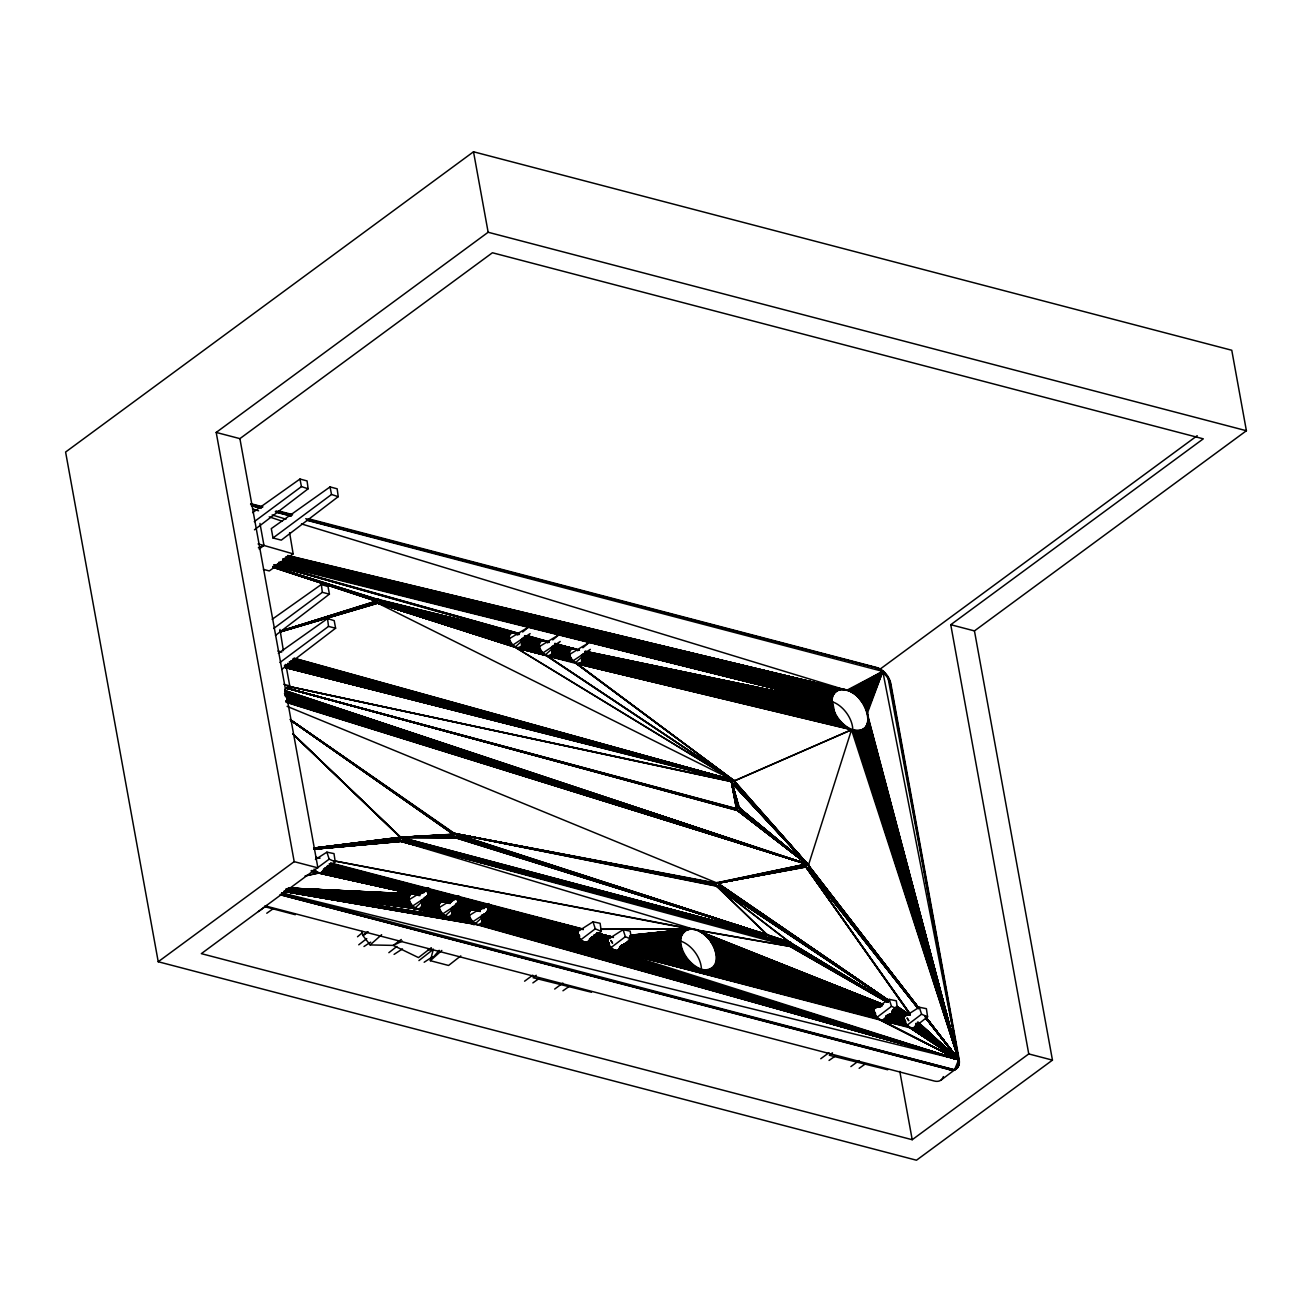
<?xml version="1.0" encoding="UTF-8"?>
<svg xmlns="http://www.w3.org/2000/svg" width="1312" height="1312" viewBox="0 0 1312 1312"><rect width="100%" height="100%" fill="white"/><g stroke="black" fill="none" stroke-linecap="round" stroke-linejoin="round"><path stroke-width="1.5" d="M608.243 942.754L609.44 944.066L608.096 946.247M918.728 1008.01L808.323 865.116L733.703 780.492L377.856 603.176L376.134 600.043L377.495 599.24L518.322 634.27M453.509 833.71L290.788 720.222L453.23 834.022L454.608 833.579L766.962 934.816L789.775 942.426L791.726 945.788L790.267 946.428L767.454 938.834L765.503 936.506L401.57 841.435L402.948 839.86L400.701 837.318L313.634 848.093M941.147 1079.989L957.186 1067.952L958.695 1064.754L958.695 1059.735L476.6 924.566L472.123 921.598L446.949 916.809L416.855 908.921C407.13 907.97 405.342 888.027 418.134 895.21M415.018 908.232L286.049 890.651L416.855 908.921C421.726 910.282 423.186 903.804 420.955 900.573M285.95 891.209L444.653 915.858C439.225 913.874 435.24 901.246 443.817 901.934L426.318 897.375M445.112 916.12L286.016 891.242L446.949 916.809C451.82 918.154 453.28 911.676 451.049 908.445L473.025 909.692L480.323 911.348L456.133 905.165M290.001 719.419L454.608 833.579C460.315 836.646 452.345 839.762 453.23 834.022L290.739 720.272L453.148 834.235L400.832 837.351L292.888 733.867M446.047 916.53L286.098 891.274L472.123 921.598C468.679 918.777 466.629 909.856 473.025 909.692L452.394 907.609M475.206 923.992L283.999 891.34L476.6 924.566C481.586 926.436 483.587 919.745 481.143 916.334L958.695 1059.735C960.663 1065.459 955.48 1072.199 949.412 1069.903M280.096 631.925L377.725 603.094L515.206 647.292L733.441 780.328L515.206 647.292C509.515 645.537 505.104 632.515 513.91 633.122L378.643 599.863L272.798 566.505M301.481 523.914L846.716 690.325C864.788 692.67 880.992 736.278 851.537 729.784L577.231 663.741L517.043 647.98L521.34 646.603L521.569 640.682L544.004 640.994L524.554 635.926M950.2 1070.084C956.104 1071.674 960.351 1065.065 958.695 1059.735L851.537 729.784C840.762 725.323 832.759 714.466 831.644 702.855L581.757 656.443L581.528 662.347L577.231 663.741L733.703 780.492L571.917 660.198L547.137 655.852L733.572 780.394L546.218 655.59C540.675 654.081 534.968 642.782 542.692 640.863L521.75 641.207M571.917 660.198L569.26 655.114L548.859 655.967L551.811 653.786L551.663 648.554L574.098 648.866L556.6 644.307M571.54 659.739L547.58 655.934L569.26 655.114L569.605 650.588L572.786 648.735L551.466 648.03L573.213 648.735L552.582 646.652M956.251 1068.87L954.513 1069.838L280.096 894.669L951.741 1070.264L954.513 1069.838L958.252 1066.164L958.695 1059.735L584.512 942.623C578.625 941.803 573.524 928.88 582.069 929.208L330.378 863.772M281.539 893.275L954.513 1069.838L958.695 1059.735L614.18 950.347L609.834 946.969L607.604 941.836L608.489 938.064L612.163 937.096L598.518 933.521M629.776 939.13L688.324 929.29C669.809 938.539 686.881 966.911 702.642 969.962L874.579 1007.731L879.089 1006.993M716.368 885.83L454.608 833.579L716.696 886.207L789.66 942.377L768.684 938.752L768.094 935.522L716.582 886.092L715.712 883.616L717.336 882.894L889.077 1000.777L719.32 885.354L717.861 883.156L807.733 864.559L737.082 810.029L731.407 781.509L731.916 780.164L733.31 780.246M718.927 886.781L719.353 885.502L888.831 1000.761L717.057 886.518L766.962 934.816L765.503 936.506M874.825 1007.485L702.642 969.962C728.308 970.946 712.974 932.209 695.327 929.749L401.062 841.254L399.34 838.909L400.226 837.286L292.707 733.851L400.455 837.286L292.74 733.851M736.376 808.766L286.688 688.111L736.344 808.618L736.557 807.192L737.934 806.962L808.208 864.985L734.277 781.034L851.537 729.784L808.422 865.248C811.521 870.004 803.206 867.708 805.962 864.231M736.54 809.209L286.688 688.111L737.656 810.57L807.733 864.559L738.804 811.046L739.853 809.127L731.44 781.64L287.262 686.127L731.391 781.23M769.012 937.03L789.529 942.344L769.078 937.309L788.742 942.393L788.217 944.214L789.758 946.198L887.142 1002.089M890.454 684.159L887.502 676.844L882.779 671.383L846.716 690.325C838.614 686.816 830.053 694.425 831.644 702.855L582.184 658.017L847.749 727.963L577.231 663.741L850.274 729.275M305.729 518.716L876.35 667.857C883.304 669.94 888.421 676.385 890.258 683.257L958.695 1059.735L879.434 1019.637C875.563 1017.505 871.939 1011.978 874.579 1007.731M307.041 520.011L876.35 667.857C882.73 669.743 887.355 675.385 889.716 681.404L958.695 1059.735L907.478 1026.066L904.64 1022.212L903.804 1017.62L905.46 1014.947L909.183 1014.865L893.374 1009.486M609.424 943.328L607.882 943.016M402.964 840.533L766.831 934.784L455.362 833.973M765.454 935.702L401.57 841.435L766.044 934.833L402.948 840.648M809.078 867.462L918.466 1008.026L809.045 867.576M427.843 950.15L433.337 949.347L430.336 960.696L448.573 965.468L460.791 955.89M312.469 871.414L320.39 873.169L323.31 870.463L418.659 894.44M607.899 943.246L586.12 942.852L589.4 940.114L607.669 942.295L585.332 942.803L610.178 947.395M615.426 950.675L617.919 950.265L619.494 947.986L692.654 964.796L615.016 950.593L486.08 913.398L582.413 941.606M719.288 886.256L888.831 1000.826L718.763 884.058M281.621 892.882L958.695 1059.735L882.779 671.383L876.35 667.857L879.581 669.169L888.027 677.73L958.695 1059.735L881.123 1020.26L906.723 1025.328L881.516 1020.326L905.132 1023.147L881.926 1020.375L904.247 1021.261L882.304 1020.375L885.6 1017.636L903.853 1019.818L881.123 1020.26L615.016 950.593L693.868 965.73M907.1 1025.705L881.123 1020.26L911.61 1028.214L914.103 1027.804L915.694 1025.525L958.695 1059.735L867.232 713.498L882.779 671.383L306.778 520.257M578.871 934.685C576.46 934.439 581.495 934.98 578.904 937.391M608.834 942.524L608.948 945.165M874.94 1012.175C874.432 1012.454 876.416 1012.11 874.202 1015.898M905.296 1020.178C903.689 1019.883 906.969 1020.228 904.296 1023.77M866.838 712.072L882.779 671.383L847.978 690.735M866.379 710.628L882.779 671.383L849.241 691.26M865.838 709.185L882.779 671.383L850.504 691.867M865.198 707.758L882.779 671.383L851.767 692.572M738.197 807.077L731.456 781.788L733.67 784.182L735.015 782.444M808.963 867.773L809.012 867.675A2.362 1.492 53.6 0 0 808.176 864.247A2.362 1.492 53.6 0 0 805.929 865.543A2.362 1.492 53.6 0 0 809.028 867.839L918.433 1008.108L808.602 868.15M864.51 706.332L882.779 671.383L853.03 693.343M863.722 704.921L882.779 671.383L854.26 694.212M862.886 703.544L882.779 671.383L855.473 695.163M456.527 837.286L766.962 934.816L402.915 839.713M734.868 783.805L734.917 783.707A2.362 1.492 53.6 0 0 734.13 780.164A2.362 1.492 53.6 0 0 731.899 781.476A2.362 1.492 53.6 0 0 734.999 783.756L808.208 864.985L732.309 783.33L738.705 807.405L731.67 782.378M765.585 935.259L401.57 841.435L765.437 936.227M861.984 702.199L882.779 671.383L856.654 696.18M861.016 700.887L882.779 671.383L857.818 697.279M514.747 647.046L378.25 603.323L379.758 602.438L378.643 599.863M719.074 886.65L888.814 1000.876L719.37 885.633M860 699.64L882.779 671.383L858.934 698.427M439.176 950.298L430.336 960.696L441.816 950.429M379.414 603.143L509.089 635.582L379.742 601.782L509.236 635.188M515.436 646.832L530.13 633.614L511.647 645.848M545.53 654.704L560.224 641.486L541.741 653.72M575.624 662.593L590.318 649.374L573.508 660.477M413.772 909.101L429.942 894.554L413.132 905.674M443.866 916.973L460.036 902.443L443.226 913.546M473.96 924.862L490.13 910.315L471.648 922.533M362.046 931.372L362.752 935.341L370.148 944.935L381.628 934.685M578.608 937.506L579.478 936.26M357.504 936.768L362.194 932.848M522.635 632.007L528.9 626.824L508.548 639.174M552.729 639.879L558.994 634.696L538.642 647.062M582.823 647.767L589.088 642.568L568.736 654.934M422.448 892.947L428.712 887.765L408.36 900.13M452.542 900.836L458.806 895.637L438.454 908.002M482.636 908.708L488.9 903.525L468.548 915.874M321.21 872.742L335.216 861.771L329.181 859.163L201.343 953.644L912.217 1139.718L1028.756 1053.93L1052.454 1060.129L974.455 630.908L1246.4 430.73L1231.771 350.255L473.517 151.782L65.6 452.05L158.227 961.745L916.481 1160.218L1052.454 1060.129M587.317 942.393L601.322 931.422L595.287 928.814L579.363 940.868M617.411 950.282L631.416 939.294L625.381 936.702L609.457 948.756M883.501 1019.932L897.506 1008.944L891.488 1006.353L875.563 1018.407M913.595 1027.804L927.6 1016.833L921.582 1014.225L905.657 1026.279M358.75 944.82L366.753 938.588M388.844 952.692L396.847 946.46M418.938 960.581L433.337 949.347M536.264 975.275L533.115 977.735L591.499 992.249M832.464 1052.814L829.315 1055.258L887.699 1069.772M431.304 947.69L418.479 957.596L393.239 945.394L370.148 944.935M275.487 635.402L329.41 594.139L328.016 586.562L321.325 584.48L272.158 619.297M281.686 669.464L335.61 628.202L334.199 620.642L327.524 618.559L278.341 653.376M254.446 529.802L308.14 488.786L307.057 480.914L299.956 479.044L252.626 512.615M338.234 496.658L281.293 540.15L272.994 537.986L271.289 528.605L330.05 486.916L337.151 488.802L338.234 496.658L331.526 494.493L272.994 537.986M363.342 935.505L368.18 931.799M254.282 521.651L301.448 486.604L308.14 488.786M273.749 628.432L322.342 592.335L329.41 594.139M279.932 662.511L328.525 626.414L335.61 628.202M158.227 961.745L294.2 861.656L216.201 432.435L488.146 232.257L1246.4 430.73M216.201 432.435L239.899 438.634L492.426 252.757L1203.284 438.831L950.757 624.709L1028.756 1053.93M259.169 548.99L263.974 545.464L293.15 553.861L289.608 532.738M401.275 939.49L393.239 945.394L402.423 941.065M879.056 669.891L1197.2 435.699M612.425 943.066L610.867 940.409L612.54 943.098M908.626 1020.588L907.068 1017.932L908.74 1020.621M258.48 911.545L266.664 905.526M362.752 935.341L367.36 931.963M524.587 981.196L532.754 975.177M554.681 989.068L562.848 983.065M820.771 1058.735L828.954 1052.716M850.865 1066.607L859.048 1060.588M284.786 689.505L289.755 685.946L285.819 664.348M293.15 553.861L269.288 570.933L263.417 569.375M266.762 913.25L273.306 908.626M532.869 982.901L539.412 978.276M562.963 990.79L569.506 986.165M829.053 1060.44L835.596 1055.816M859.147 1068.312L865.69 1063.688M788.561 942.508L767.832 938.933L788.643 942.442L769.111 937.736L788.742 942.393L767.946 938.933L788.742 942.393L769.094 937.457M363.982 946.51L370.689 942.131M394.076 954.382L402.456 948.92M424.17 962.254L432.55 956.792M315.438 859.458L326.901 852.16L334.002 853.62L335.216 861.771M576.624 932.242L593.008 921.811L600.109 923.287L601.322 931.422M606.718 940.13L623.102 929.683L630.203 931.159L631.416 939.294M872.824 1009.781L889.208 999.35L896.309 1000.81L897.506 1008.944M902.918 1017.653L919.286 1007.222L926.387 1008.682L927.6 1016.833M875.104 1014.914L875.678 1013.799M905.198 1022.802L905.772 1021.671M379.168 603.307L509.089 635.582L379.758 601.913M734.179 780.919L851.537 729.784M258.366 547.711L263.974 545.464L259.973 523.439M376.79 602.257L279.833 631.679L376.429 601.7M376.692 602.126L279.8 631.646L376.511 601.847M279.784 631.597L376.593 601.978M376.888 602.388L279.866 631.712L377.003 602.503M279.997 631.843L377.61 603.028M280.145 631.941L377.856 603.176M378.955 603.372L509.089 635.582L379.775 602.06M808.29 868.265L918.285 1008.239L807.716 868.249M684.552 930.979L623.462 944.525L688.324 929.29L630.022 939.49M685.405 930.405L623.512 944.492L687.291 929.568M623.446 944.492L686.324 929.946M625.316 943.59L688.324 929.29L628.251 940.245M625.201 943.148L688.324 929.29L628.481 940.638M306.68 875.498L318.406 872.956L314.339 870.266M683.765 931.635L623.413 944.558L681.354 935.079M305.04 876.006L318.816 873.07L413.723 894.062L322.9 871.512L420.086 895.637M717.73 883.091L805.716 864.428M909.724 1013.356L806.027 867.019L717.861 883.156L805.601 864.608M627.038 942.295L688.324 929.29L628.678 941.048M717.221 882.861L806.257 864.116L716.844 882.779M805.847 866.74L717.861 883.156L805.502 864.821L717.861 883.156L805.945 866.871M805.781 866.592L717.861 883.156L805.453 865.051M805.699 866.445L717.861 883.156L805.437 865.297M626.874 941.868L688.324 929.29M683.044 932.373L623.479 944.574L682.404 933.193M805.584 866.15L717.861 883.156L805.437 865.444L717.861 883.156L805.634 866.297M717.861 883.156L805.47 865.723M623.528 944.673L681.846 934.111M718.435 886.978L888.765 1000.925L718.205 886.978M631.138 938.506L691.686 929.076L790.267 946.428L886.797 1001.925M631.088 938.129L689.407 929.126L600.634 929.29M680.961 936.145L623.479 944.804L680.649 937.26M630.793 937.801L689.407 929.126L630.465 935.194M630.104 937.555L689.407 929.126L630.777 935.276M629.793 937.26L689.407 929.126L631.088 935.39M629.481 936.981L689.407 929.126L631.416 935.522M400.111 837.302L313.945 848.142L399.816 837.417M631.154 936.473L689.407 929.126L629.744 935.899M399.406 837.892L314.24 848.388L399.455 837.794M314.257 848.257L399.307 838.237M630.842 936.243L689.407 929.126L630.514 936.03M399.307 838.63L314.24 848.421L399.455 839.352M680.387 943.656L621.544 945.329L680.42 938.441M399.356 839.057L314.24 848.487L399.406 839.204M399.799 840.057L314.355 848.782L399.504 839.483M314.306 848.667L399.717 839.926M314.388 848.815L400.324 840.697M400.931 841.189L314.142 849.094L400.439 840.812M314.076 849.061L400.554 840.91M680.256 942.295L621.544 945.296L680.272 939.671M765.585 936.801L401.456 841.402L314.24 849.143L401.062 841.254M314.208 849.126L401.193 841.32M621.544 945.247L680.223 940.966A23.272 14.629 53.6 0 1 701.362 970.831M518.765 648.095L539.052 646.718L521.996 642.257L542.282 640.879M548.859 655.967L569.146 654.59L552.09 650.129L572.376 648.768M454.001 833.514L290.936 720.19L453.591 833.645M439.29 909.232L418.167 909.068L438.979 908.183L418.577 909.036L438.864 907.658L421.808 903.197L442.095 901.836L421.693 902.689M448.671 916.908L468.958 915.546L451.902 911.069L472.189 909.708L451.787 910.561M538.986 646.209L521.996 642.257L541.889 640.945M519.158 648.03L539.052 646.718L522.078 642.765M569.08 654.081L552.09 650.129L571.983 648.817M549.252 655.902L569.146 654.59L552.172 650.637M438.798 907.15L421.808 903.197L441.701 901.885M418.971 908.97L438.864 907.658L421.89 903.706M468.892 915.038L451.902 911.069L471.795 909.774M449.065 916.858L468.958 915.546L451.984 911.594M538.937 645.717L521.996 642.257L541.512 641.043M519.536 647.931L539.052 646.718L522.127 643.257M569.031 653.589L552.09 650.129L571.606 648.932M549.63 655.803L569.146 654.59L552.204 651.146M438.749 906.658L421.808 903.197L441.324 902M419.348 908.872L438.864 907.658L421.939 904.214M468.843 914.53L451.902 911.069L471.418 909.872M449.442 916.744L468.958 915.546L452.033 912.086M455.953 834.53L766.962 934.816L400.832 837.351L453.116 834.35M538.92 645.225L521.996 642.257L541.151 641.191M519.896 647.784L539.052 646.718L522.127 643.749M569.014 653.097L552.09 650.129L571.245 649.063M549.99 655.672L569.146 654.59L552.221 651.621M454.969 837.548L400.832 837.351L453.083 834.465L400.832 837.351L455.346 837.679L766.962 934.816L402.882 839.565M438.733 906.166L421.808 903.197L440.963 902.131M419.709 908.74L438.864 907.658L421.939 904.69M468.827 914.054L451.902 911.069L471.057 910.003M449.803 916.612L468.958 915.546L452.033 912.578M454.706 837.417L400.832 837.351L453.066 834.727L400.832 837.351L454.838 837.482M538.937 644.75L521.996 642.257L540.823 641.355M520.241 647.62L539.052 646.718L522.11 644.225M569.031 652.638L552.09 650.129L570.917 649.227M550.335 655.492L569.146 654.59L552.204 652.097M438.749 905.706L421.808 903.197L440.635 902.295M420.053 908.56L438.864 907.658L421.923 905.165M468.843 913.578L451.902 911.069L470.729 910.184M450.147 916.448L468.958 915.546L452.017 913.037M454.575 837.335L400.832 837.351L453.083 834.99M521.881 641.732L542.692 640.863M539.478 648.292L518.355 648.128L539.166 647.242M551.975 649.62L572.786 648.735L551.844 649.096M454.46 837.236L400.832 837.351L453.099 835.137M469.384 917.121L448.261 916.94L469.073 916.055M454.329 837.138L400.832 837.351L453.132 835.285M538.986 644.307L521.996 642.257L540.511 641.568M520.552 647.406L539.052 646.718L522.061 644.668M569.08 652.179L552.09 650.129L570.605 649.44M550.646 655.295L569.146 654.59L552.155 652.556M454.214 837.04L400.832 837.351L453.181 835.432M438.798 905.247L421.808 903.197L440.324 902.508M420.365 908.363L438.864 907.658L421.874 905.624M468.892 913.119L451.902 911.069L470.418 910.38M450.459 916.235L468.958 915.546L451.968 913.496M454.1 836.925L400.832 837.351L453.214 835.58M453.87 836.695L400.832 837.351L453.28 835.728L400.832 837.351L453.985 836.81M539.068 643.864L521.996 642.257L540.216 641.798M520.831 647.177L539.052 646.718L521.979 645.11M569.162 651.752L552.09 650.129L570.31 649.686M550.925 655.049L569.146 654.59L552.073 652.982M453.772 836.564L400.832 837.351L453.411 836.006M438.897 904.821L421.808 903.197L440.028 902.754M420.644 908.117L438.864 907.658L421.792 906.051M468.974 912.693L451.902 911.069L470.122 910.626M450.738 915.989L468.958 915.546L451.886 913.923M608.719 937.818L591.351 937.555L610.982 936.965L593.155 936.637M608.981 937.604L591.384 937.522L610.605 936.981M906.789 1014.52L887.535 1014.996L906.428 1014.57M889.339 1014.176L907.166 1014.488L887.568 1014.996L905.46 1014.947M453.673 836.433L400.832 837.351L453.493 836.154M591.318 937.473L610.244 937.047M586.841 942.77L607.669 942.295L591.253 937.998M883.042 1020.293L903.853 1019.818L887.437 1015.521L903.788 1019.358M400.832 837.351L453.575 836.302M609.26 937.424L591.4 937.506L609.9 937.145M587.186 942.672L607.669 942.295L591.302 938.408M906.084 1014.668L887.666 1015.012L905.772 1014.799M883.386 1020.211L903.853 1019.818L887.502 1015.947M518.355 648.128L539.314 647.767M569.392 655.639L548.449 656L569.572 656.164M421.562 902.164L442.505 901.803L421.185 901.098L442.931 901.803L422.3 899.72M418.167 909.068L439.126 908.708M451.656 910.036L472.599 909.675L451.476 909.511M448.261 916.94L469.22 916.58M591.433 937.49L609.572 937.26M587.514 942.557L607.669 942.295L591.351 938.818M883.714 1020.08L903.853 1019.818L885.731 1015.964M539.183 643.454L521.996 642.257L539.954 642.076M521.094 646.898L539.052 646.718L521.864 645.52M569.277 651.326L552.09 650.129L570.048 649.948M551.188 654.77L569.146 654.59L551.958 653.392M439.012 904.394L421.808 903.197L439.766 903.017M420.906 907.838L438.864 907.658L421.677 906.461M469.089 912.283L451.902 911.069L469.86 910.905M451 915.727L468.958 915.546L451.771 914.349M587.825 942.393L607.669 942.295L589.547 938.884M680.6 945.034L621.544 945.378L681.748 949.33M884.009 1019.932L903.853 1019.818L885.731 1016.406M593.254 937.03L610.982 936.965M586.12 942.852L607.768 942.77M889.454 1014.57L907.166 1014.488M903.952 1020.293L882.304 1020.375L904.083 1020.769M600.83 929.273L690.522 929.044L334.199 860.918M588.104 942.213L607.669 942.295L589.531 939.31M887.568 1015.062L905.182 1015.144M884.304 1019.736L903.853 1019.818L885.715 1016.833M539.33 643.077L521.996 642.257L539.724 642.372M521.34 646.603L539.052 646.718L521.717 645.898M569.424 650.949L552.09 650.129L569.818 650.26M551.434 654.475L569.146 654.59L551.811 653.786M439.143 904.017L421.808 903.197L439.536 903.328M421.152 907.543L438.864 907.658L421.529 906.854M469.237 911.889L451.902 911.069L469.63 911.2M451.246 915.415L468.958 915.546L451.623 914.726M421.382 901.623L442.505 901.803M588.366 941.983L607.669 942.295L589.482 939.72M904.919 1015.357L887.552 1015.078L903.984 1016.866M884.567 1019.522L903.853 1019.818L885.666 1017.243M680.895 946.46L621.56 945.427L681.272 947.887M521.996 642.257L539.511 642.716M521.536 646.258L539.052 646.718M552.09 650.129L569.605 650.588M551.63 654.147L569.146 654.59M421.808 903.197L439.323 903.656M421.349 907.215L438.864 907.658M451.902 911.069L469.417 911.528M451.443 915.087L468.958 915.546M608.489 938.064L591.335 937.572L607.686 939.704M588.612 941.737L607.669 942.295L589.301 940.491M904.673 1015.603L887.519 1015.111L904.116 1016.505M884.796 1019.276L903.853 1019.818L885.485 1018.014M521.372 640.158L543.119 640.863L522.488 638.78M541.823 652.326L517.502 648.062L540.757 650.883L517.928 648.112L539.675 648.817M569.769 656.705L548.022 655.984L570.54 658.263M451.279 908.97L473.025 909.692L452.82 908.084M439.487 909.774L417.741 909.052L440.258 911.332M469.581 917.646L447.835 916.94L470.352 919.204M593.09 936.243L611.359 936.965L594.156 935.243M608.046 943.722L585.726 942.836L608.67 945.148M889.29 1013.782L907.56 1014.504L894.079 1010.929M608.276 938.342L591.302 937.604L607.784 939.326M588.826 941.458L607.669 942.295L589.17 940.835M904.46 1015.882L887.502 1015.127L904.28 1016.177M885.01 1018.998L903.853 1019.818L885.354 1018.374M410.869 894.259L288.46 888.142L412.837 893.931L318.816 873.07M290.296 888.158L412.001 893.948M290.214 888.175L411.607 894.013M288.525 888.126L411.23 894.112M288.394 888.191L410.541 894.423M288.328 888.224L410.23 894.636M409.442 895.44L290.182 888.519L409.934 894.866M521.143 639.633L543.119 640.863L522.914 639.272M551.237 647.505L573.213 648.735L553.008 647.144M540.446 650.391L517.928 648.112L539.904 649.342M569.998 657.23L548.022 655.984L570.261 657.738M290.231 888.454L409.672 895.145M422.956 900.688L442.931 901.803L422.726 900.212M439.717 910.298L417.741 909.052L439.979 910.807M469.811 918.17L447.835 916.94L470.073 918.695M288.542 888.503L409.229 895.784M594.992 935.981L611.359 936.965L594.32 935.587M608.079 938.654L591.286 937.637L607.915 938.982M589.006 941.163L607.669 942.295M608.227 944.197L585.726 942.836L608.44 944.689M891.192 1013.504L907.56 1014.504L894.276 1010.994M885.206 1018.702L903.853 1019.818M904.87 1022.688L881.926 1020.375L904.427 1021.736M288.509 888.568L409.065 896.145M408.918 896.522L288.476 888.65L408.803 896.932M408.704 897.375L288.427 888.831L408.655 897.818M408.639 898.294L286.377 888.88L408.655 898.786M517.928 648.112L540.167 649.866M892.406 1013.274L907.56 1014.504L894.472 1011.076M881.926 1020.375L904.64 1022.212M408.704 899.278L286.393 889.077L408.77 899.786M682.289 950.774L621.544 945.575L686.143 957.76M286.426 889.274L408.885 900.311M286.049 889.339L409.032 900.836M409.196 901.36L286.082 889.454L409.393 901.885M892.258 1012.962L907.56 1014.504L893.751 1010.929L908.773 1014.734L893.275 1009.551M409.623 902.41L286.18 889.651L409.885 902.935M733.802 784.199L808.208 864.985L735.064 782.739M455.477 837.696L766.962 934.816L402.718 839.122M682.912 952.2L621.494 945.608L685.241 956.415M286.278 889.864L410.164 903.46M286.344 889.962L410.476 903.952M410.804 904.444L286 890.012L411.164 904.936M903.87 1017.226L887.65 1015.291L903.738 1018.456M286.147 890.192L411.542 905.395M594.057 934.898L611.753 937.014L596.468 934.193M608.932 945.624L585.332 942.803L609.834 946.969M892.078 1012.651L907.56 1014.504L893.964 1011.044M522.242 638.321L543.562 640.912L524.849 637.632M552.319 646.193L573.656 648.784L554.943 645.504M570.851 658.772L547.58 655.934L571.179 659.264M423.989 899.507L443.374 901.852L424.662 898.572M452.148 907.15L473.468 909.741L454.756 906.461M440.57 911.84L417.314 909.003L441.636 913.267M470.664 919.712L447.408 916.891L471.73 921.139M286.229 890.29L411.935 905.838M286.311 890.372L412.345 906.264M286 890.389L412.755 906.658M683.618 953.627L621.511 945.657L684.388 955.038M414.1 907.691L286.246 890.586L413.198 907.035M286.164 890.536L413.641 907.379M285.95 890.602L414.559 907.986M415.478 908.462L286.131 890.684L415.953 908.658M595.828 934.816L611.753 937.014L596.681 934.456M609.211 946.083L585.332 942.803L609.522 946.526M891.898 1012.339L907.56 1014.504L892.258 1010.699M905.411 1023.622L881.516 1020.326L906.362 1024.918M523.898 638.14L543.562 640.912L523.603 637.747M553.992 646.029L573.656 648.784L553.697 645.619M541.085 651.375L517.502 648.062L541.446 651.867M423.71 899.097L443.374 901.852L425.416 899.015M453.804 906.969L473.468 909.741L455.51 906.887M440.898 912.332L417.314 909.003L441.258 912.808M470.992 920.204L447.408 916.891L471.352 920.68M607.538 940.934L591.433 937.9L607.604 940.097M903.804 1017.62L887.634 1015.34L903.755 1018.03M595.632 934.521L611.753 937.014M893.685 1012.356L907.56 1014.504L892.488 1010.88M905.706 1024.065L881.516 1020.326L906.034 1024.492M591.433 937.85L607.554 940.507M474.747 923.73L285.934 891.635L472.517 922.008M474.288 923.451L285.885 891.602L472.943 922.418M286.032 891.553L473.386 922.779M286.098 891.602L473.829 923.14M284.048 891.356L476.125 924.402M893.488 1012.093L907.56 1014.504L892.718 1011.06M582.069 657.492L831.644 702.855L283.13 560.208M581.938 656.968L831.644 702.855L283.228 561.093M508.826 637.353L378.364 603.356L509.089 635.582L379.775 602.192L509.089 635.582L378.856 603.389M846.486 727.176L582.184 658.017L831.775 704.216M738.558 811.013L807.733 864.559L737.656 810.57L807.733 864.559L738.426 810.98M788.332 942.721L767.586 938.867L401.456 841.402L790.267 946.428L696.59 930.175L882.615 1004.287L701.641 932.783M616.574 950.708L692.654 964.796L621.494 945.919L687.111 959.056M892.504 1011.7L907.56 1014.504L893.784 1011.437M581.56 655.902L831.644 702.855L281.244 561.421M616.935 950.642L692.654 964.796L621.56 946.378M716.024 885.288L454.608 833.579L716.04 883.042M617.28 950.544L692.654 964.796L621.593 946.805M524.554 637.288L544.004 640.994L524.866 636.058M554.648 645.176L574.098 648.866L554.96 643.93M581.331 655.377L831.644 702.855L281.194 561.815M845.256 726.307L582.184 658.017L831.988 705.61M545.759 655.393L517.043 647.98L542.217 652.769M574.016 662.183L547.137 655.852L572.294 660.641M715.745 883.501L454.608 833.579L715.778 884.698L454.608 833.579L715.794 883.402M768.832 938.605L788.742 942.393L769.111 937.867M788.282 942.82L767.7 938.9L788.217 944.214M315.946 857.408L320.03 858.196L316.077 857.458M334.002 860.852L694.097 929.421M424.366 898.244L443.817 901.934L426.597 897.49M454.46 906.116L473.911 909.823L456.412 905.247M442.029 913.71L416.855 908.921L444.194 915.579M583.086 655.246L831.644 702.855L281.129 562.192M715.712 884.403L454.608 833.579L715.68 883.862M617.608 950.429L692.654 964.796L619.641 946.756M582.79 654.737L831.644 702.855L279.046 562.044M454.608 833.579L715.696 884.272M617.919 950.265L692.654 964.796L619.625 947.182M582.495 654.229L831.644 702.855L278.767 562.7M844.042 725.356L582.184 658.017L832.284 707.02M584.135 654.13L831.644 702.855L278.587 562.979M596.255 933.947L612.163 937.096L596.78 933.111M610.539 947.789L584.922 942.721L614.18 950.347M618.198 950.085L692.654 964.796L619.576 947.592M583.791 653.655L831.644 702.855L278.144 563.488M695.098 966.6L615.016 950.593L878.187 1018.85M892.291 1011.454L907.56 1014.504L892.062 1011.224M585.037 653.179L831.644 702.855L277.619 563.881M585.431 653.606L831.644 702.855L277.324 564.029M842.845 724.339L582.184 658.017L832.661 708.464M618.46 949.872L692.654 964.796L619.395 948.363M584.644 652.769L831.644 702.855L276.75 564.668M524.341 636.992L544.004 640.994L525.177 636.205M554.435 644.864L574.098 648.866L555.271 644.077M586.185 652.769L831.644 702.855L585.037 651.244M545.3 655.18L517.043 647.98L542.61 653.196M573.574 661.838L547.137 655.852L572.704 661.068M424.153 897.933L443.817 901.934L424.99 897.146M454.247 905.805L473.911 909.823L456.691 905.362M442.439 914.136L416.855 908.921L443.735 915.251M585.332 652.064L831.644 702.855L585.48 651.424M585.759 652.408L831.644 702.855L585.923 651.638M841.697 723.256L582.184 658.017L833.136 709.89M618.706 949.626L692.654 964.796L619.264 948.707M696.36 967.387L615.016 950.593L877.384 1018.194M584.89 651.769L831.644 702.855M556.321 644.208L579.018 649.981M554.812 643.454L579.478 650.178M596.173 933.734L612.163 937.096L597.009 933.226M618.92 949.347L692.654 964.796L619.1 949.035M610.9 948.182L584.922 942.721L613.77 950.183M875.088 1007.255L702.642 969.962L878.269 1006.747L715.384 964.304M697.623 968.092L615.016 950.593L876.629 1017.44M706.217 970.339L878.269 1006.747L714.892 965.288M875.366 1007.075L702.642 969.962L878.269 1006.747L714.335 966.19M840.582 722.108L582.184 658.017L833.678 711.334M607.554 941.376L591.236 937.9L607.604 941.836M707.332 970.273L878.269 1006.747L713.695 967.01M702.642 969.962L875.678 1006.911M887.42 1015.439L903.755 1018.899M287.262 686.11L731.407 781.509M526.014 637.107L544.004 640.994L526.145 636.533M556.108 644.996L574.098 648.866L556.239 644.422M839.516 720.895L582.184 658.017L834.301 712.777M544.841 654.918L517.043 647.98L543.037 653.589M547.137 655.852L573.131 661.461M425.826 898.064L443.817 901.934L425.957 897.474M455.92 905.936L473.911 909.823L455.084 905.018M708.414 970.093L878.269 1006.747L712.974 967.764M698.886 968.699L615.016 950.593L875.94 1016.62M442.849 914.53L416.855 908.921L443.292 914.907M688.128 960.318L621.478 945.821L691.457 963.779M709.448 969.814L878.269 1006.747L712.186 968.42M700.149 969.224L615.016 950.593L875.612 1016.193M788.118 943.394L767.7 938.9L788.184 944.082L767.7 938.9L788.233 942.918L767.7 938.9L788.135 943.787M597.091 933.767L612.163 937.096L597.239 933.34M611.294 948.543L584.922 942.721L613.344 949.97M701.395 969.634L615.016 950.593L875.317 1015.734M908.281 1026.722L881.123 1020.26L907.478 1026.066M838.499 719.632L582.184 658.017L835.006 714.204M710.415 969.437L878.269 1006.747L711.334 968.978M874.366 1007.993L615.016 950.593L875.038 1015.275M320.013 873.202L413.723 894.062L322.719 871.808M320.39 873.169L413.723 894.062L322.506 872.086M874.022 1008.633L615.016 950.593L874.546 1014.34M320.751 873.12L413.723 894.062L322.26 872.332M873.89 1008.977L615.016 950.593L874.333 1013.864M525.128 636.73L544.004 640.994L524.488 636.254M555.222 644.602L574.098 648.866L556.534 644.602M837.532 718.32L582.184 658.017L835.777 715.598M544.382 654.622L517.043 647.98L543.48 653.966M321.096 873.021L413.723 894.062L321.998 872.546M424.94 897.67L443.817 901.934L426.548 897.867M455.034 905.542L473.911 909.823L456.051 905.362M873.776 1009.354L615.016 950.593L874.153 1013.372M321.407 872.89L413.723 894.062L321.719 872.742M873.71 1009.748L615.016 950.593L873.989 1012.897M596.878 933.57L612.163 937.096L598.37 933.701M311.666 870.463L315.487 871.348M611.687 948.871L584.922 942.721L612.917 949.74M873.661 1010.158L615.016 950.593L873.858 1012.421M881.123 1020.26L907.871 1026.41M283.212 559.076L845.486 689.997L287.623 555.452M283.294 559.535L845.486 689.997L288 555.796M841.91 689.62L283.31 559.552L835.154 692.195M582.184 658.017L836.63 716.975M689.194 961.532L621.511 945.854L690.309 962.68M873.644 1010.584L615.016 950.593L873.759 1011.946M284.934 558.633L845.486 689.997L288.673 556.534M283.08 558.633L845.486 689.997L287.016 556.452M840.779 689.686L283.261 559.568L835.941 691.539M839.713 689.866L283.31 559.584L836.794 690.981M873.661 1011.027L615.016 950.593L873.694 1011.486M286.442 558.174L845.486 689.997L285.721 556.846M284.753 558.174L845.486 689.997M838.68 690.145L283.261 559.601L837.696 690.506M512.188 633.007L379.742 601.782L509.417 634.828M524.816 636.468L544.004 640.994M554.91 644.356L574.098 648.866M517.043 647.98L543.922 654.311M456.642 905.756L473.911 909.823L456.346 905.542M511.795 633.073L379.742 601.782L509.63 634.5M419.873 892.964L325.294 868.38L422.841 891.455L325.31 868.331L419.906 893.144M428.483 892.832L582.069 929.208L329.181 863.837M428.319 892.816L580.888 929.093M596.648 933.39L612.163 937.096M312.01 870.742L315.897 871.66M485.866 912.66L577.575 934.423L488.884 911.2M612.081 949.199L584.922 942.721L612.507 949.478M379.512 601.044L513.91 633.122L378.873 600.092M511.418 633.171L379.742 601.782L509.86 634.204M578.953 663.839L847.749 727.963L582.266 658.526M325.212 867.872L424.776 891.652M428.745 892.603L582.069 929.208L330.001 864.526M419.856 892.8L325.294 868.38L422.726 891.668M428.844 893.046L454.542 899.278M458.708 900.18L579.806 929.257M834.432 692.933L283.244 559.765L833.792 693.769M379.266 600.617L513.91 633.122L379.742 601.782L510.122 633.926M511.057 633.302L379.742 601.782L513.91 633.122L378.971 600.224M580.429 663.38L847.749 727.963L582.298 659.018M580.084 663.544L847.749 727.963L582.315 659.51M327.082 867.872L424.694 891.356M428.68 892.308L582.069 929.208L330.706 865.28M420.611 892.652L325.31 868.364L422.612 891.717L325.31 868.347L420.611 892.816M428.565 893.144L454.378 899.343L428.434 893.21M458.347 900.294L579.478 929.388M458.183 900.376L579.166 929.536M577.674 934.882L486.293 912.808L577.805 935.358M379.184 600.486L513.91 633.122L379.627 601.339L513.91 633.122L379.086 600.355M510.729 633.483L379.742 601.782L510.417 633.68M580.74 663.167L847.749 727.963L582.298 659.969M326.901 867.396L455.477 898.54M459.43 899.507L485.145 905.723M489.097 906.69L582.069 929.208L329.066 865.198M422.612 892.996L325.31 868.364L422.382 891.848M428.319 893.275L454.083 899.507M578.887 929.732L458.036 900.475L485.604 907.33M422.185 892.029L325.294 868.347L422.694 892.701L325.31 868.364L422.284 891.93M428.22 893.374L453.936 899.622M489.573 908.298L578.625 929.946M426.252 897.67L450.246 903.509M455.625 904.804L480.094 910.758M487.096 912.447L577.575 934.423L488.9 911.364M832.349 696.705L283.162 559.945L833.235 694.671M581.282 662.658L847.749 727.963L582.249 660.428M581.019 662.921L847.749 727.963L582.167 660.854M326.721 866.92L455.379 898.31M459.348 899.278L582.069 929.208L329.378 865.608M428.122 893.472L453.821 899.753M485.456 907.478L457.773 900.721L483.341 907.166M489.409 908.445L578.395 930.192M312.371 870.988L316.307 871.955M283.179 559.896L832.743 695.655M581.528 662.347L847.749 727.963L582.052 661.281M769.078 937.309L789.053 942.311M326.508 866.445L455.28 898.08M459.249 899.048L582.069 929.208L327.738 865.559M422.743 892.57L325.31 868.364L424.071 892.619M428.024 893.587L453.706 899.901M489.278 908.626L578.182 930.47M325.31 868.364L422.808 892.439M428.762 893.915L452.64 899.802M482.488 907.182L458.61 901.278L484.374 907.888M488.458 908.658L577.985 930.766M425.564 896.982L450.246 902.968M456.215 904.444L480.077 910.331M486.768 912.053L577.575 934.423L486.949 911.02M478.732 911.299L474.37 909.938L480.225 911.397L474.37 909.938L477.125 911.364M581.724 662.019L847.749 727.963L581.905 661.658M328.262 866.478L582.069 929.208M428.696 894.046L452.558 899.983M488.359 908.872L577.821 931.094M323.064 871.184L418.512 894.899M426.466 896.867L450.328 902.804M456.281 904.28L480.143 910.216M488.097 912.184L577.575 934.423L488.228 911.496M379.348 603.208L509.089 635.582L379.562 602.979A2.362 1.492 53.6 0 1 376.593 600.65A2.362 1.492 53.6 0 1 378.824 599.354A2.362 1.492 53.6 0 1 379.693 602.946L509.089 635.582M508.843 636.878L378.364 603.356L508.974 635.992M428.647 894.194L452.492 900.147M458.462 901.639L484.292 908.101M488.261 909.101L577.69 931.454M323.195 870.824L418.594 894.669M426.531 896.67L448.392 902.131M456.346 904.116L480.192 910.069M488.146 912.07L577.575 934.423L488.228 911.643M577.952 935.85L486.096 912.873L578.133 936.325M832.038 697.836L283.146 559.994L831.611 701.526A23.272 14.629 53.6 0 1 852.8 730.112L958.695 1059.735L478.765 924.796M284.704 666.972L732.801 780.066L294.183 658.214M285.081 667.332L732.801 780.066L293.921 658.394M452.443 900.344L428.598 894.341L452.41 900.54M458.396 901.836L484.226 908.33M488.195 909.331L577.592 931.815M426.597 896.44L448.458 901.934M456.396 903.935L480.241 909.938M488.179 911.938L577.575 934.423L488.212 911.791M311.124 870.807L316.733 872.218M831.808 699.017L283.13 560.044L831.66 700.247M378.364 603.356L508.892 636.418M285.032 666.906L732.801 780.066L293.609 658.985M731.506 780.64L285.147 667.464L731.686 780.361M285.147 667.431L731.44 780.853M769.045 937.178L789.529 942.344M458.364 902.049L484.177 908.593M488.146 909.593L577.51 932.209M323.375 870.069L418.708 894.194M426.646 896.211L450.475 902.246M456.428 903.755L480.258 909.79M284.606 665.742L732.801 780.066L292.527 659.165M284.376 665.938L732.801 780.066L292.838 659.526M428.548 894.686L452.378 900.754M458.331 902.262L482.16 908.347M488.113 909.856L577.46 932.635M418.725 893.931L323.441 869.216L420.726 894.177M426.679 895.965L450.508 902.033M456.461 903.558L480.29 909.626M480.241 911.43L474.37 909.938L478.29 911.053M311.469 870.988L317.143 872.447M285.032 665.25L732.801 780.066L293.15 659.92M428.548 894.85L450.393 900.458M458.331 902.492L482.144 908.609M488.113 910.134L577.444 933.062M426.679 895.702L450.508 901.82M456.461 903.345L480.29 909.462M518.929 633.942L275.405 565.62L519.126 634.565M524.816 635.598L549.22 642.454M285.344 664.676L732.801 780.066L293.904 660.756M402.702 841.14L766.044 934.833M401.57 841.435L765.437 935.817M427.728 894.833L451.377 900.934M459.249 902.968L480.93 908.56M488.802 910.61L577.46 933.504M325.409 869.298L419.971 893.718M427.843 895.752L451.492 901.852M457.396 903.378L481.045 909.478M414.182 894.177L418.938 895.522M444.276 902.066L449.032 903.394M578.346 936.801L486.145 912.972L579.428 938.654M311.797 871.152L317.57 872.644M251.51 505.579L259.448 507.646M275.307 511.762L291.182 515.878M514.829 633.384L518.716 634.401M544.923 641.273L548.81 642.29M287.656 663.774L732.801 780.066L292.182 660.641M287.623 664.151L732.801 780.066L290.657 660.969M427.745 895.014L451.394 901.164M459.282 903.214L480.946 908.855M488.835 910.905L577.51 933.947M325.36 868.839L419.938 893.439M427.827 895.473L451.476 901.623M457.38 903.164L481.028 909.314M414.641 894.341L418.528 895.342M444.735 902.213L448.622 903.23M312.141 871.299L317.996 872.824M950.757 624.709L974.455 630.908M251.002 503.742L262.892 506.842M278.734 510.991L292.592 514.616M308.435 518.765L876.777 667.529A15.318 9.627 53.6 0 1 890.881 683.847L959.138 1059.407A15.318 9.627 53.6 0 1 949.839 1069.592L280.506 894.39M250.559 504.054L262.449 507.17M276.012 510.942L292.15 514.944M251.363 505.727L261.252 508.318M277.094 512.467L290.952 516.108M258.07 543.922L263.974 545.464M526.227 636.336L548.416 642.142M277.964 651.064L281.768 652.048M287.672 663.38L732.932 780.099L290.838 661.396M765.765 937.244L401.456 841.402L766.454 938.162M330.706 862.984L582.512 928.896M330.657 863.427L583.332 929.634M598.321 933.455L613.426 937.506M427.778 895.21L451.426 901.393M459.315 903.46L480.996 909.134M294.2 861.656L317.898 867.855L239.899 438.634M426.039 897.277L448.228 903.099M579.117 938.211L486.227 913.136L578.576 937.276M264.958 905.821L934.308 1081.022A15.318 9.627 53.6 0 0 943.394 1076.594M265.811 906.986L295.315 914.71M508.843 637.829L378.25 603.323L514.288 646.75M289.624 663.085L732.932 780.099L289.345 661.789M402.177 838.302L766.831 934.784L456.33 835.072L766.962 934.816L402.554 838.844M765.847 937.391L401.456 841.402L766.339 938.047M289.46 662.232L732.932 780.099M401.21 837.515L766.831 934.784L456.609 835.646M768.963 936.883L789.66 942.377L767.356 934.98M789.758 946.198L767.586 938.867L788.266 944.361L767.586 938.867L789.89 946.28M486.194 913.086L578.838 937.752M508.892 638.337L378.25 603.323L513.828 646.439M878.679 1006.845L715.778 963.254L880.5 1007.222M736.786 809.635L286.705 688.144L737.41 810.373M736.868 809.766L286.721 688.177L737.082 810.029M508.958 638.846L378.25 603.323L513.386 646.078M768.898 936.735L789.66 942.377L767.471 935.046M716.09 962.122L879.286 1006.681M895.014 1010.978L908.773 1014.734L893.308 1009.666M509.072 639.37L378.25 603.323L512.943 645.717M583.25 942.098L485.981 913.349L579.74 939.097M273.88 565.111L519.536 633.63L274.077 564.685M526.948 635.713L549.006 641.863L527.194 635.697M554.878 643.503L574.558 648.997M509.22 639.879L378.25 603.323L512.516 645.307M768.848 936.588L789.66 942.377L767.602 935.128M789.627 946.116L767.586 938.867L788.397 944.656M283.884 684.306L289.755 685.946M716.319 960.942L879.319 1006.501M908.773 1014.734L893.226 1009.961M582.003 941.311L486.112 913.365L580.084 939.507M509.384 640.42L378.25 603.323L512.123 644.897M581.593 940.999L486.063 913.332L580.445 939.917M479.536 924.632L958.695 1059.735L867.74 716.303M768.766 936.44L789.66 942.377L767.733 935.21M789.496 946.034L767.586 938.867L788.463 944.804M480.832 923.878L958.695 1059.735L867.855 717.664M480.553 924.107L958.695 1059.735L867.904 718.992M480.241 924.32L958.695 1059.735L867.839 720.288M509.581 640.945L378.25 603.323L511.729 644.454M716.467 959.712L879.335 1006.304M486.194 913.316L580.806 940.294M481.34 923.304L958.695 1059.735L867.708 721.518M481.094 923.599L958.695 1059.735L867.478 722.699M486.014 913.283L581.2 940.655M481.717 922.598L958.695 1059.735L867.166 723.814M481.537 922.959L958.695 1059.735L866.756 724.864M509.81 641.47L378.25 603.323L511.352 643.979M768.684 936.292L789.66 942.377L767.848 935.308M789.381 945.936L767.586 938.867L788.545 944.952M481.98 921.811L958.695 1059.735L866.281 725.848M481.865 922.221L958.695 1059.735L865.723 726.766M482.111 920.926L958.695 1059.735L865.084 727.586M482.062 921.368L958.695 1059.735L864.362 728.324M510.073 641.994L378.25 603.323L510.991 643.503M716.516 958.432L879.352 1006.107M482.127 919.958L958.695 1059.735L863.575 728.98M482.127 920.45L958.695 1059.735L862.722 729.538M768.602 936.161L789.66 942.377L767.979 935.407M789.266 945.837L767.586 938.867L788.627 945.083M481.996 918.958L958.695 1059.735L861.804 730.013M482.078 919.466L958.695 1059.735L860.836 730.39M510.352 642.503L378.25 603.323L510.663 643.011M481.881 918.433L958.695 1059.735L859.803 730.653M481.57 917.383L958.695 1059.735L858.72 730.833M481.75 917.908L958.695 1059.735L857.605 730.915M768.52 936.03L789.66 942.377M788.824 945.362L767.586 938.867L788.725 945.23M716.483 957.104L879.335 1005.91M481.373 916.858L958.695 1059.735L856.441 730.882M482.57 915.891L958.695 1059.735L855.244 730.751M482.849 916.399L958.695 1059.735L854.03 730.538M481.914 914.89L958.695 1059.735L926.141 1017.587M482.258 915.382L958.695 1059.735L924.993 1016.16L958.695 1059.735L483.521 915.005M252.56 508.974L258.562 510.794M272.125 514.944L286.016 519.175M484.718 914.71L958.695 1059.735L925.026 1016.226M716.352 955.743L879.614 1005.796M484.964 913.775L958.695 1059.735L925.042 1016.292L958.695 1059.735L484.292 914.284M483.882 913.89L958.695 1059.735L926.026 1017.636L958.695 1059.735L485.981 913.775M767.586 938.867L788.922 945.493M485.538 913.529L958.695 1059.735L926.01 1017.702M286 701.986L806.962 864.165L284.704 690.44M286.426 702.379L806.716 864.116M377.02 599.207L273.175 566.718M285.77 700.985L806.962 864.165L285.081 690.735M286.803 701.953L806.962 864.165L285.573 691.096M456.232 837.564L766.962 934.816L456.74 836.22M716.139 954.349L879.581 1005.582M376.249 599.715L272.994 566.932L376.085 600.42M286.705 700.116L806.962 864.165L284.671 691.539M286.278 700.608L806.962 864.165L284.999 691.932M456.478 837.368L766.962 934.816L456.756 836.498M273.06 566.8L376.446 599.469M287.148 699.558L806.962 864.165L285.409 692.375M286.885 699.837L806.962 864.165L285.967 693.228M287.377 698.886L806.962 864.165L284.474 693.49M287.279 699.23L806.962 864.165L284.786 693.966M272.978 566.997L376.134 600.043M287.361 698.082L806.962 864.165L284.966 694.425M715.844 952.938L879.532 1005.369M285.327 695.77L806.962 864.165L285.426 696.639M272.962 567.128L376.2 601.126L279.686 631.4L376.364 601.552L279.702 631.433L376.2 601.126L272.994 567.276L376.134 600.83M285.114 694.884L806.962 864.165L285.229 695.327M715.45 951.495L881.713 1005.878M714.991 950.068L881.648 1005.681M269.222 516.846L282.375 521.258M733.424 784.1L808.208 864.985L735.081 782.87M807.454 868.183L918.4 1008.666L807.192 868.068M714.45 948.625L882.189 1005.681M713.81 947.182L882.107 1005.484M893.718 1009.502L909.183 1014.865L893.833 1009.289M713.121 945.755L882.271 1005.386M712.35 944.361L882.172 1005.189M711.498 942.984L882.32 1005.09M710.596 941.639L882.451 1005.008M893.915 1009.24L909.183 1014.865L895.866 1009.6M709.628 940.327L882.32 1004.828M708.611 939.064L882.451 1004.762L707.545 937.85M706.43 936.702L882.664 1004.648M705.282 935.62L882.517 1004.5L704.085 934.603M702.871 933.652L882.697 1004.434M699.116 931.29L882.697 1004.32M700.378 931.996L882.615 1004.32M287.098 706.364L716.5 882.812M575.476 649.342L577.756 650.768M545.382 641.453L547.678 642.896M515.288 633.581L517.584 635.008M445.194 902.41L446.588 903.164M415.1 894.522L416.494 895.292M880.286 1019.998L958.695 1059.735L926.01 1017.751L958.695 1059.735L880.696 1020.146M733.031 783.92L808.208 864.985L735.081 783.002L808.208 864.985L732.654 783.658M909.61 1015.045L896.408 1007.009L908.708 1014.455M895.948 1007.14L910.036 1015.242M885.862 1001.269L790.644 946.493M791.448 946.247L887.765 1002.155M791.71 946.05A2.362 1.492 53.6 0 0 790.857 942.459A2.362 1.492 53.6 0 0 788.627 943.754A2.362 1.492 53.6 0 0 791.71 946.05L887.748 1002.188M791.759 945.673L887.765 1002.138L791.382 943.869M791.776 944.87L887.765 1002.089L791.792 945.017M791.644 944.443L887.748 1001.892L791.464 944M908.708 1014.438L896.424 1007.026M790.89 943.197L887.929 1001.86L790.168 942.606L717.057 886.518M791.103 943.459L887.945 1001.876L790.775 943.082M791.202 943.59L887.65 1001.728M909.528 1027.509L958.695 1059.735L925.993 1017.768L958.695 1059.735L909.954 1027.706M910.38 1027.886L958.695 1059.735L925.977 1017.817L958.695 1059.735L910.79 1028.018M911.2 1028.132L958.695 1059.735L925.96 1017.833M546.678 655.738L733.572 780.394M717.697 886.863L887.191 999.924M897.31 1006.698L909.2 1014.586L896.9 1006.435M717.188 886.6L888.421 1000.777M909.183 1014.602L897.424 1006.55M911.61 1028.214L958.695 1059.735L925.862 1017.899L958.695 1059.735L912.004 1028.247M719.009 886.715L888.798 1000.892L719.353 885.895M719.271 886.518A2.362 1.492 53.6 0 0 718.418 882.927A2.362 1.492 53.6 0 0 716.188 884.239A2.362 1.492 53.6 0 0 719.271 886.518L888.831 1000.859L719.353 886.026M719.206 886.469L888.814 1000.859M912.398 1028.264L958.695 1059.735L925.846 1017.899L958.695 1059.735L912.775 1028.231M719.206 884.911L889.011 1000.826L718.943 884.337M719.255 885.059L889.028 1000.843L719.025 884.485M719.156 884.78L889.011 1000.81M718.566 883.796L888.929 1000.679M913.136 1028.182L958.695 1059.735L925.796 1017.899M290.87 720.19L453.69 833.596M913.48 1028.083L958.695 1059.735L925.96 1018.243M290.723 720.288L453.23 834.022M913.808 1027.952L958.695 1059.735L925.878 1018.194L958.695 1059.735L914.103 1027.804M914.398 1027.608L958.695 1059.735L925.649 1017.997M914.661 1027.394L958.695 1059.735L918.105 1022.245M575.853 663.265L733.703 780.492L576.312 663.462M914.89 1027.148L958.695 1059.735L918.433 1022.556M915.104 1026.87L958.695 1059.735L918.761 1022.884M915.284 1026.574L958.695 1059.735L919.072 1023.245M915.448 1026.246L958.695 1059.735L918.056 1022.392M739.033 811.046L807.864 864.657L739.164 807.864L807.864 864.657L739.132 811.013L807.864 864.657L739.443 808.258L807.864 864.657L739.345 810.947L807.864 864.657L739.607 808.553M915.579 1025.886L958.695 1059.735L918.351 1022.786M739.525 810.849L807.864 864.657L739.689 808.684M739.853 809.127L807.864 864.657L739.607 810.783L807.864 864.657L739.755 808.832L807.864 864.657L739.738 810.619M739.87 810.586A2.362 1.492 53.6 0 0 739.017 806.995A2.362 1.492 53.6 0 0 736.77 808.29A2.362 1.492 53.6 0 0 739.87 810.586L807.864 864.657L739.952 809.553M807.864 864.657L739.952 809.963M915.76 1025.131L958.695 1059.735L918.613 1023.196M915.809 1024.721L958.695 1059.735L917.4 1022.278M915.825 1024.295L958.695 1059.735L917.728 1022.802M915.825 1023.852L958.695 1059.735L917.957 1023.245M915.776 1023.393L958.695 1059.735L918.138 1023.688M917.236 1024.246L958.695 1059.735L918.318 1024.131M917.154 1023.786L958.695 1059.735L917.022 1023.327M732.785 783.756L808.208 864.985L735.064 783.264L808.208 864.985L733.293 784.051M733.67 784.182L808.208 864.985L734.638 784.018M808.323 865.116L734.818 781.87M806.814 867.822L918.269 1008.6L806.126 867.15M807.962 868.282L918.203 1008.256M808.766 868.036L918.384 1008.174L808.684 868.101M809.078 866.658L918.81 1008.288L808.848 865.936M809.11 866.953L918.81 1008.321M909.692 1014.061L806.027 867.019L909.347 1013.028M806.027 867.019L910.102 1014.356M919.286 1007.222L921.582 1014.225M889.208 999.35L891.488 1006.353M623.102 929.683L625.381 936.702M593.008 921.811L595.287 928.814M326.901 852.16L329.181 859.163M731.735 782.526L738.705 807.405L732.194 783.198M731.817 782.657L738.705 807.405L732.096 783.067M736.278 808.061L731.44 781.64L736.704 807.044L731.456 781.788L738.574 807.323M731.899 782.805L738.705 807.405L731.998 782.936M738.328 807.142L731.506 781.936L736.983 806.896L731.456 781.788L738.443 807.224M737.934 806.962L731.456 781.788L738.066 807.011M731.456 781.788L737.803 806.913M736.311 807.684L731.44 781.64L736.491 807.274M731.44 781.64L736.442 807.356M330.05 486.916L331.526 494.493M299.956 479.044L301.448 486.604M832.612 701.707L834.793 713.761M899.802 1071.412L912.217 1139.718M473.517 151.782L488.146 232.257M279.964 629.481L283.376 650.637M327.524 618.559L328.525 626.414M321.325 584.48L322.342 592.335M916.12 1025.197A7.757 4.871 53.6 0 1 909.413 1026.87A7.757 4.871 53.6 0 1 904.181 1017.85A7.757 4.871 53.6 0 1 910.052 1014.717M886.043 1017.325A7.757 4.871 53.6 0 1 879.45 1019.08A7.757 4.871 53.6 0 1 874.087 1010.273A7.757 4.871 53.6 0 1 879.532 1006.665M582.003 655.59A8.528 5.363 53.6 0 1 577.674 663.413A8.528 5.363 53.6 0 1 569.457 652.786A8.528 5.363 53.6 0 1 577.756 650.096M620.068 946.428A7.757 4.871 53.6 0 1 614.196 949.855A7.757 4.871 53.6 0 1 607.997 941.048A7.757 4.871 53.6 0 1 613.442 937.014M551.909 647.718A8.528 5.363 53.6 0 1 547.58 655.541A8.528 5.363 53.6 0 1 539.363 644.897A8.528 5.363 53.6 0 1 547.662 642.224M589.99 938.556A7.757 4.871 53.6 0 1 584.102 941.983A7.757 4.871 53.6 0 1 577.903 933.176A7.757 4.871 53.6 0 1 583.348 929.142M521.815 639.83A8.528 5.363 53.6 0 1 517.486 647.652A8.528 5.363 53.6 0 1 509.269 637.025A8.528 5.363 53.6 0 1 517.568 634.352M481.816 916.53A8.528 5.363 53.6 0 1 477.486 924.353A8.528 5.363 53.6 0 1 469.27 913.726A8.528 5.363 53.6 0 1 477.568 911.036M451.722 908.658A8.528 5.363 53.6 0 1 447.392 916.481A8.528 5.363 53.6 0 1 439.176 905.854A8.528 5.363 53.6 0 1 447.474 903.164M421.628 900.786A8.528 5.363 53.6 0 1 417.298 908.609A8.528 5.363 53.6 0 1 409.082 897.966A8.528 5.363 53.6 0 1 417.38 895.292M323.867 869.331A7.757 4.871 53.6 0 1 320.259 872.874A7.757 4.871 53.6 0 1 314.076 869.118M809.127 867.084L918.482 1007.96L809.127 867.084M456.74 836.761L766.962 934.816L456.707 836.876M769.094 937.982L788.742 942.393L768.061 938.949L788.742 942.393L769.094 937.982M769.045 938.228L788.742 942.393L768.291 938.916L788.742 942.393L769.045 938.228M768.947 938.424L768.898 938.523A2.362 1.492 53.6 0 1 765.929 936.194A2.362 1.492 53.6 0 1 768.16 934.882A2.362 1.492 53.6 0 1 769.029 938.474L788.742 942.393L768.947 938.424M734.556 784.084L808.208 864.985L734.556 784.084M399.586 837.614L314.322 848.142L399.52 837.712M788.168 943.148L767.7 938.9L788.135 943.262M513.91 633.122L379.43 600.896L513.91 633.122M909.183 1014.865L895.752 1009.846L909.183 1014.865M887.765 1002.04L791.808 945.165L887.765 1002.056M887.716 1001.843L791.53 944.148L887.732 1001.876M918.777 1008.124L808.963 866.232L918.794 1008.206M832.726 706.709A23.272 14.629 53.6 0 0 863.165 729.226A23.272 14.629 53.6 0 0 854.702 693.9A23.272 14.629 53.6 0 0 832.726 706.709M681.338 946.132A23.272 14.629 53.6 0 0 711.776 968.65A23.272 14.629 53.6 0 0 703.314 933.324A23.272 14.629 53.6 0 0 681.338 946.132M453.575 834.957A2.362 1.492 53.6 0 0 456.674 837.253A2.362 1.492 53.6 0 0 455.805 833.661A2.362 1.492 53.6 0 0 453.575 834.957M399.799 838.729A2.362 1.492 53.6 0 0 402.899 841.025A2.362 1.492 53.6 0 0 402.03 837.433A2.362 1.492 53.6 0 0 399.799 838.729"/></g></svg>
